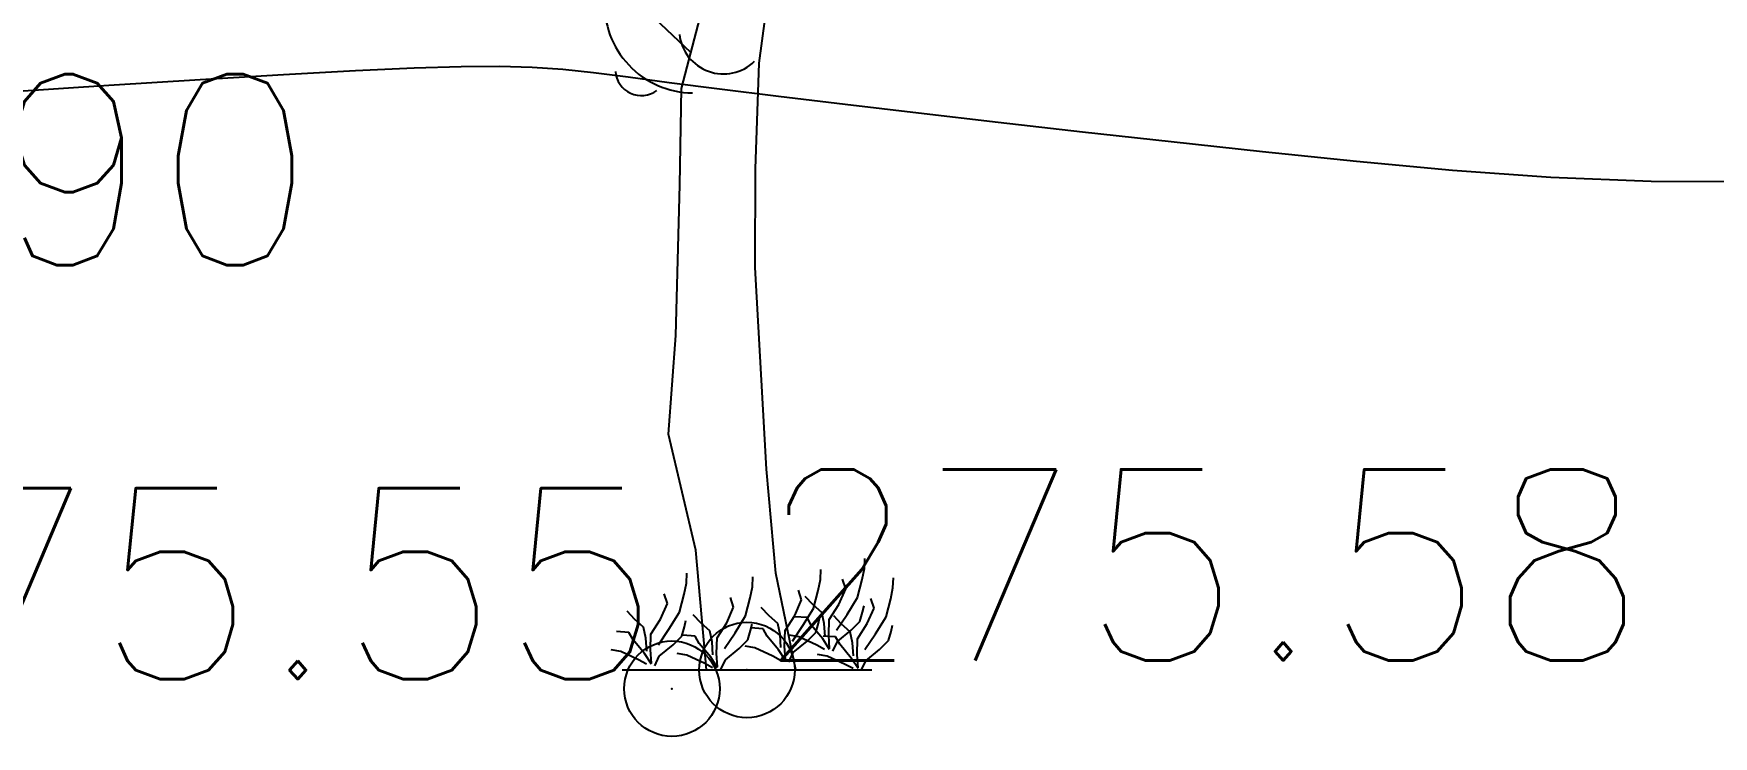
# Model space of a CAD drawing. Header units: millimetres. Extents: x 524954 to 526204, y 9523489 to 9524010.
# Drawn here: x 525832.31 to 525841.1, y 9523684.42 to 9523688.1 of the extents above; entities that cross this region are included whole.
import ezdxf
from ezdxf.enums import TextEntityAlignment as Align

# ---------------------------------------------------------------- set-up
doc = ezdxf.new("R2010")
doc.units = ezdxf.units.MM
doc.header["$PDMODE"] = 32
doc.header["$PDSIZE"] = 0.5
doc.linetypes.add('ACAD_ISO12W100', pattern=[21, 12, -3, 0, -3, 0, -3])
for name, color, linetype in [('Arbre', 34, 'ACAD_ISO12W100'), ('CN_02_00', 4, 'Continuous'), ('TopoAlt', 3, 'Continuous'), ('TOPOJIS', 7, 'Continuous')]:
    doc.layers.add(name, color=color, linetype=linetype)
doc.styles.add('Simplex 1.0', font='Simplex.shx', dxfattribs={"width": 0.99, "height": 1})

# ---------------------------------------------------------------- blocks, each defined once
blk = doc.blocks.new('TCPOINT M')
at = {"color": 0}
blk.add_point((0, 0), dxfattribs=at)
at = {"layer": 'TopoAlt', "style": 'Simplex 1.0', "width": 0.99}
blk.add_attdef('ALT', (0.15, 0.15), '', height=1, dxfattribs=at)
blk = doc.blocks.new('v088')
at = {"linetype": 'Continuous'}
for p, q in [((-0.2941, 3.234), (-0.6849, 3.6045)), ((-0.3436, 3.0457), (-0.2169, 3.5272)), ((0.064, 3.1786), (0.1177, 3.584)), ((0.0445, 2.6247), (0.064, 3.1786)), ((-0.3518, 2.5418), (-0.3436, 3.0457)), ((0.0429, 2.1085), (0.0445, 2.6247)), ((-0.3726, 1.7516), (-0.3518, 2.5418)), ((0.1022, 1.0525), (0.0429, 2.1085)), ((-0.4115, 1.2346), (-0.3726, 1.7516)), ((-0.2683, 0.6281), (-0.4115, 1.2346)), ((0.151, 0.5063), (0.1022, 1.0525)), ((-0.2127, 0), (-0.2683, 0.6281)), ((0.2565, 0), (0.151, 0.5063)), ((-0.6539, 0), (0.6539, 0))]:
    blk.add_line(p, q, dxfattribs=at)
at = {"color": 3, "linetype": 'Continuous'}
for p, q in [((0.6034, 0.4736), (0.6155, 0.5313)), ((0.6155, 0.5313), (0.6179, 0.5842)), ((-0.3294, 0.3967), (-0.3173, 0.4544)), ((-0.3173, 0.4544), (-0.3149, 0.5073)), ((0.0288, 0.4351), (0.0313, 0.488)), ((0.3726, 0.4159), (0.3847, 0.4736)), ((0.3847, 0.4736), (0.3871, 0.5265)), ((0.5169, 0.4255), (0.5001, 0.476)), ((0.5794, 0.3798), (0.6034, 0.4736)), ((0.7645, 0.4303), (0.7669, 0.4832)), ((-0.4159, 0.3486), (-0.4327, 0.3991)), ((-0.3534, 0.3029), (-0.3294, 0.3967)), ((-0.0697, 0.3294), (-0.0865, 0.3798)), ((-0.0072, 0.2837), (0.0168, 0.3774)), ((0.0168, 0.3774), (0.0288, 0.4351)), ((0.25, 0.2861), (0.2861, 0.3678)), ((0.2861, 0.3678), (0.2693, 0.4183)), ((0.3462, 0.3414), (0.3053, 0.3847)), ((0.3486, 0.3221), (0.3726, 0.4159)), ((0.4808, 0.3438), (0.5169, 0.4255)), ((0.5241, 0.2909), (0.5794, 0.3798)), ((0.6659, 0.3246), (0.6491, 0.375)), ((0.7285, 0.2789), (0.7525, 0.3726)), ((0.7525, 0.3726), (0.7645, 0.4303)), ((-0.5866, 0.2645), (-0.6275, 0.3077)), ((-0.5409, 0.2236), (-0.5866, 0.2645)), ((-0.5025, 0.1875), (-0.452, 0.2669)), ((-0.452, 0.2669), (-0.4159, 0.3486)), ((-0.4087, 0.214), (-0.3534, 0.3029)), ((-0.2404, 0.2452), (-0.2813, 0.2885)), ((-0.1058, 0.2476), (-0.0697, 0.3294)), ((-0.0625, 0.1947), (-0.0072, 0.2837)), ((0.1154, 0.2837), (0.0745, 0.327)), ((0.1611, 0.2428), (0.1154, 0.2837)), ((0.1995, 0.2068), (0.25, 0.2861)), ((0.3149, 0.2741), (0.25, 0.2789)), ((0.2933, 0.2332), (0.3486, 0.3221)), ((0.3366, 0.2356), (0.3149, 0.2741)), ((0.3919, 0.3005), (0.3462, 0.3414)), ((0.375, 0.2452), (0.3823, 0.2789)), ((0.4039, 0.2428), (0.3919, 0.3005)), ((0.4279, 0.1827), (0.4303, 0.2645)), ((0.4303, 0.2645), (0.4808, 0.3438)), ((0.4953, 0.2404), (0.4544, 0.2837)), ((0.4688, 0.2092), (0.5241, 0.2909)), ((0.5914, 0.2548), (0.6058, 0.3029)), ((0.6058, 0.3029), (0.6131, 0.3366)), ((0.6299, 0.2428), (0.6659, 0.3246)), ((0.6732, 0.1899), (0.7285, 0.2789)), ((-0.6179, 0.1971), (-0.6828, 0.2019)), ((-0.5962, 0.1587), (-0.6179, 0.1971)), ((-0.5289, 0.1659), (-0.5409, 0.2236)), ((-0.5049, 0.1058), (-0.5025, 0.1875)), ((-0.464, 0.1322), (-0.4087, 0.214)), ((-0.3871, 0.1322), (-0.3414, 0.1779)), ((-0.3414, 0.1779), (-0.327, 0.226)), ((-0.2717, 0.1779), (-0.3366, 0.1827)), ((-0.327, 0.226), (-0.3197, 0.2596)), ((-0.25, 0.1394), (-0.2717, 0.1779)), ((-0.1947, 0.2043), (-0.2404, 0.2452)), ((-0.1827, 0.1467), (-0.1947, 0.2043)), ((-0.1563, 0.1683), (-0.1058, 0.2476)), ((-0.1178, 0.113), (-0.0625, 0.1947)), ((0.0048, 0.1587), (0.0192, 0.2068)), ((0.0192, 0.2068), (0.0264, 0.2404)), ((0.0841, 0.2164), (0.0192, 0.2212)), ((0.1058, 0.1779), (0.0841, 0.2164)), ((0.1659, 0.1058), (0.1058, 0.1779)), ((0.1731, 0.1851), (0.1611, 0.2428)), ((0.1779, 0.1178), (0.1731, 0.1851)), ((0.1971, 0.125), (0.1995, 0.2068)), ((0.2717, 0.1731), (0.2212, 0.1827)), ((0.238, 0.1515), (0.2933, 0.2332)), ((0.3149, 0.1515), (0.3606, 0.1971)), ((0.3967, 0.1635), (0.3366, 0.2356)), ((0.3606, 0.1971), (0.375, 0.2452)), ((0.464, 0.1731), (0.3991, 0.1779)), ((0.4087, 0.1755), (0.4039, 0.2428)), ((0.4327, 0.113), (0.4279, 0.1827)), ((0.4736, 0.1491), (0.5457, 0.2092)), ((0.5409, 0.1995), (0.4953, 0.2404)), ((0.5529, 0.1418), (0.5409, 0.1995)), ((0.5457, 0.2092), (0.5914, 0.2548)), ((0.5794, 0.1635), (0.6299, 0.2428)), ((0.6179, 0.1082), (0.6732, 0.1899)), ((0.7405, 0.1539), (0.7549, 0.2019)), ((0.7549, 0.2019), (0.7621, 0.2356)), ((-0.6611, 0.0962), (-0.7116, 0.1058)), ((-0.5674, 0.0529), (-0.6611, 0.0962)), ((-0.5361, 0.0865), (-0.5962, 0.1587)), ((-0.5241, 0.0986), (-0.5289, 0.1659)), ((-0.5001, 0.0361), (-0.5049, 0.1058)), ((-0.4592, 0.0721), (-0.3871, 0.1322)), ((-0.1899, 0.0673), (-0.25, 0.1394)), ((-0.1779, 0.0793), (-0.1827, 0.1467)), ((-0.1587, 0.0865), (-0.1563, 0.1683)), ((-0.113, 0.0529), (-0.0409, 0.113)), ((-0.0409, 0.113), (0.0048, 0.1587)), ((0.0409, 0.1154), (-0.0096, 0.125)), ((0.1346, 0.0721), (0.0409, 0.1154)), ((0.2019, 0.0505), (0.1659, 0.1058)), ((0.2019, 0.0553), (0.1971, 0.125)), ((0.2188, 0.0409), (0.2428, 0.0914)), ((0.2428, 0.0914), (0.3149, 0.1515)), ((0.3654, 0.1298), (0.2717, 0.1731)), ((0.4063, 0.1082), (0.3654, 0.1298)), ((0.4327, 0.1082), (0.3967, 0.1635)), ((0.4496, 0.0986), (0.4736, 0.1491)), ((0.4856, 0.1346), (0.464, 0.1731)), ((0.5457, 0.0625), (0.4856, 0.1346)), ((0.5578, 0.0745), (0.5529, 0.1418)), ((0.577, 0.0817), (0.5794, 0.1635)), ((0.6227, 0.0481), (0.6948, 0.1082)), ((0.6948, 0.1082), (0.7405, 0.1539)), ((-0.5265, 0.0313), (-0.5674, 0.0529)), ((-0.5001, 0.0313), (-0.5361, 0.0865)), ((-0.4832, 0.0216), (-0.4592, 0.0721)), ((-0.3149, 0.0769), (-0.3654, 0.0865)), ((-0.2212, 0.0337), (-0.3149, 0.0769)), ((-0.1803, 0.012), (-0.2212, 0.0337)), ((-0.1539, 0.012), (-0.1899, 0.0673)), ((-0.1539, 0.0168), (-0.1587, 0.0865)), ((-0.137, 0.0024), (-0.113, 0.0529)), ((0.1755, 0.0505), (0.1346, 0.0721)), ((0.4207, 0.0721), (0.3702, 0.0817)), ((0.5145, 0.0288), (0.4207, 0.0721)), ((0.5554, 0.0072), (0.5145, 0.0288)), ((0.5818, 0.0072), (0.5457, 0.0625)), ((0.5818, 0.012), (0.577, 0.0817)), ((0.5986, -0.0024), (0.6227, 0.0481))]:
    blk.add_line(p, q, dxfattribs=at)
for centre, major_axis, start_param, end_param in [((-0.2796, 3.4886), (0.3298, 0.3298), 2.307735, 3.914618), ((-0.1231, 3.3539), (0.1641, 0.1641), 2.463212, 4.701636), ((-0.5529, 3.1452), (0.0964, 0.0964), 2.435534, 4.557933)]:
    blk.add_ellipse(centre, major_axis=major_axis, ratio=1, start_param=start_param, end_param=end_param, dxfattribs=at)

msp = doc.modelspace()

# ---------------------------------------------------------------- linework, layer by layer
at = {"layer": 'CN_02_00', "elevation": 276, "flags": 128}
msp.add_lwpolyline([(525832.2012, 9523687.7933), (525832.7022, 9523687.8267), (525833.18, 9523687.8571), (525833.6168, 9523687.8832), (525833.9947, 9523687.9038), (525834.3014, 9523687.9178), (525834.5472, 9523687.9253), (525834.7482, 9523687.9263), (525834.9201, 9523687.9212), (525835.0791, 9523687.9099), (525835.2409, 9523687.8928), (525835.4216, 9523687.87), (525835.6371, 9523687.8417), (525835.8998, 9523687.8081), (525836.2084, 9523687.7698), (525836.5577, 9523687.7275), (525836.943, 9523687.6819), (525837.3592, 9523687.6336), (525837.8014, 9523687.5833), (525838.2646, 9523687.5317), (525838.7439, 9523687.4795), (525839.2352, 9523687.4281), (525839.738, 9523687.3816), (525840.2526, 9523687.3453), (525840.7792, 9523687.324), (525841.3183, 9523687.3228)], dxfattribs=at)

# ---------------------------------------------------------------- block references
at = {"layer": 'Arbre'}
msp.add_blockref('v088', (525836.044, 9523684.764), dxfattribs=at)
at = {"layer": 'TOPOJIS'}
ref = msp.add_blockref('TCPOINT M', (525829.0706, 9523686.8348, 275.9), dxfattribs=at)
ref.add_attrib('ALT', '275.90', (525829.1206, 9523686.8848, 275.9), dxfattribs={"layer": 'TopoAlt', "height": 1, "style": 'Simplex 1.0', "width": 0.99})
ref = msp.add_blockref('TCPOINT M', (525836.0439, 9523684.7641, 275.58), dxfattribs=at)
ref.add_attrib('ALT', '275.58', (525836.0939, 9523684.8141, 275.58), dxfattribs={"layer": 'TopoAlt', "height": 1, "style": 'Simplex 1.0', "width": 0.99})
ref = msp.add_blockref('TCPOINT M', (525835.6511, 9523684.6662, 275.55), dxfattribs=at)
ref.add_attrib('ALT', '275.55', dxfattribs={"layer": 'TopoAlt', "height": 1, "style": 'Simplex 1.0', "width": 0.99}).set_placement((525835.6011, 9523684.7162, 275.55), align=Align.RIGHT)

doc.saveas('drawing.dxf')
